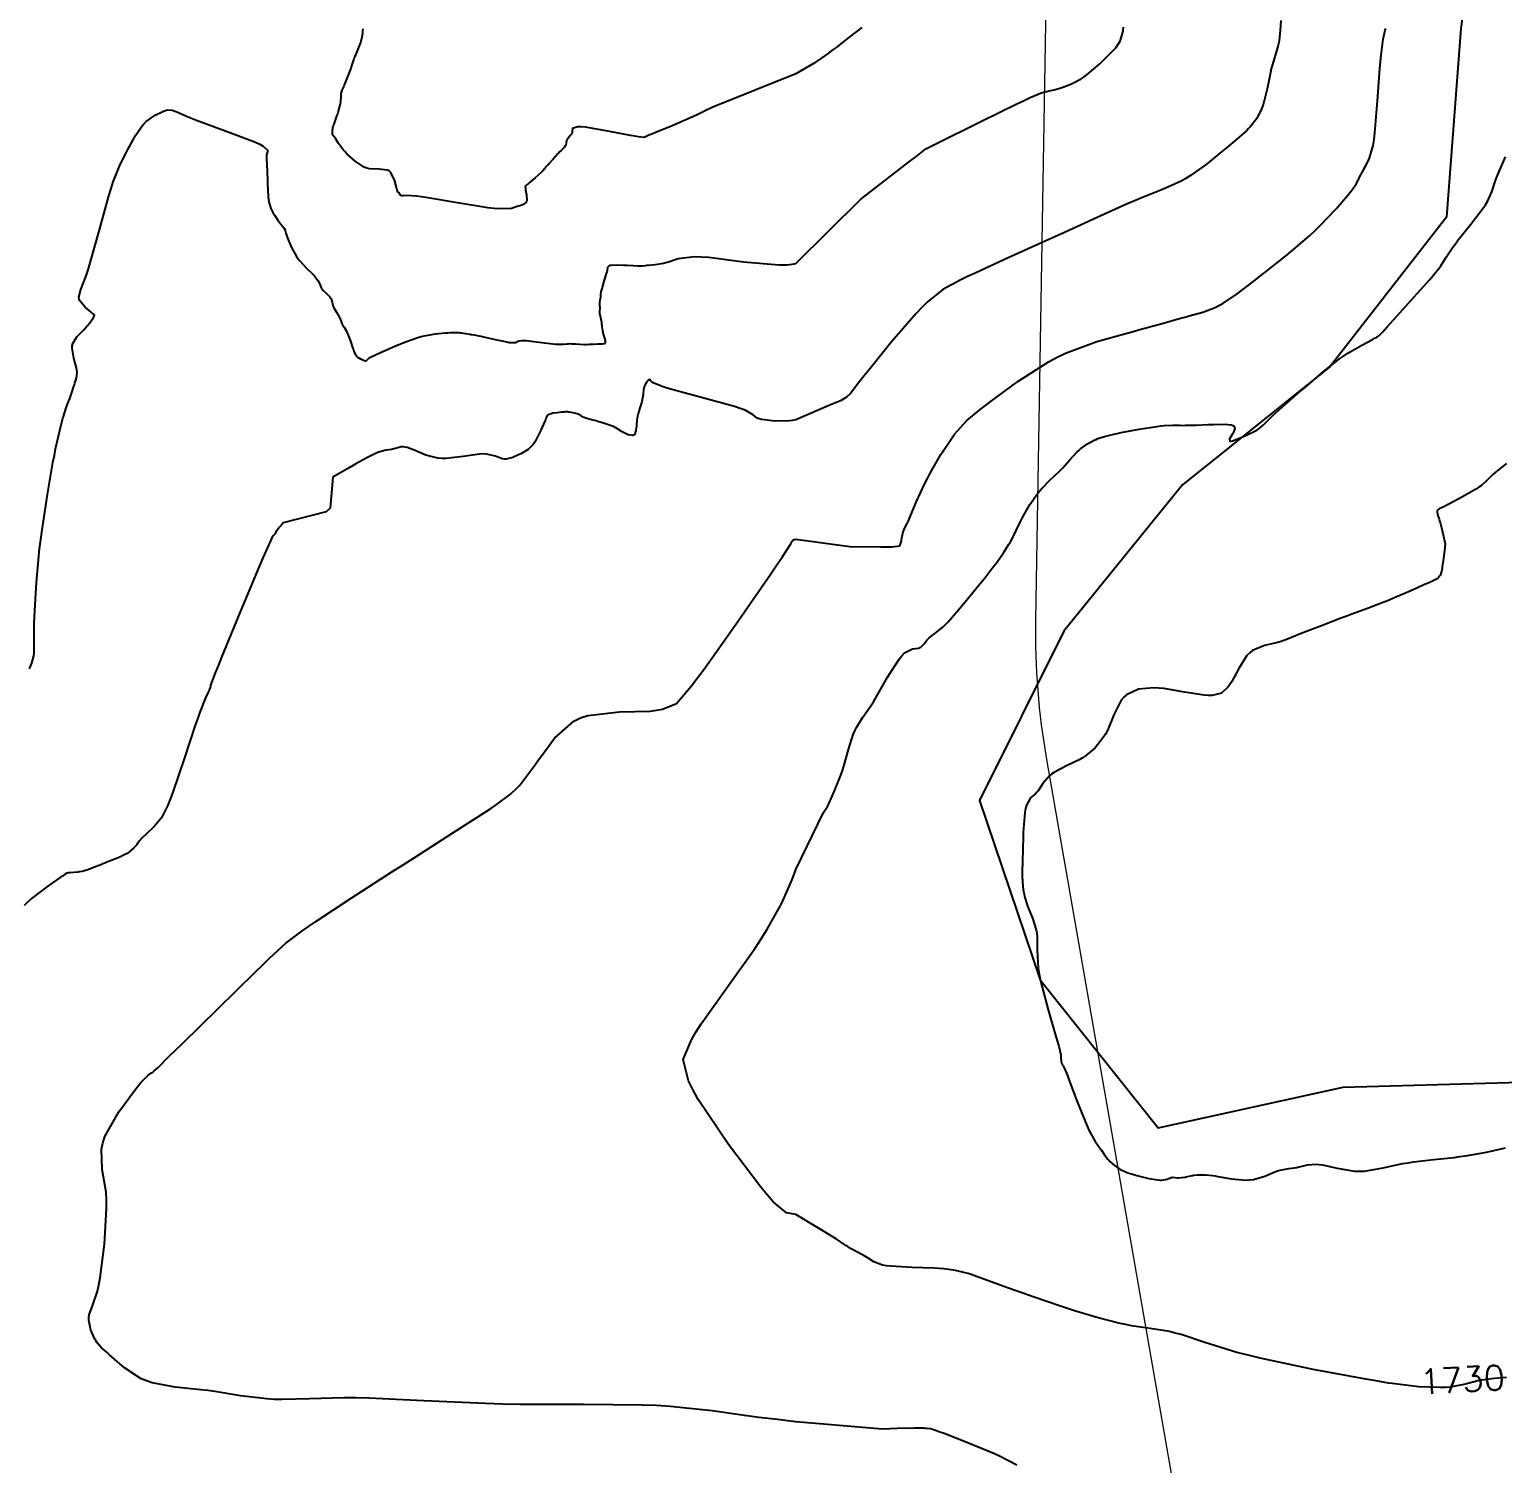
# Model space of a CAD drawing. Header units: metres. Extents: x 837477 to 838477, y 1189014 to 1191014.
# Drawn here: x 837882.6 to 838108.3, y 1190518.6 to 1190738.3 of the extents above; entities that cross this region are included whole.
import ezdxf

# ---------------------------------------------------------------- set-up
doc = ezdxf.new("R2010")
doc.units = ezdxf.units.M
doc.header["$LTSCALE"] = 0.3
doc.layers.add('COTAS 10', color=1, linetype='Continuous')
doc.layers.add('LINEA_DE_CEROS', color=61, linetype='Continuous')
doc.layers.add('Linea_Tendencia', color=51, linetype='Continuous', lineweight=20)
doc.styles.get("Standard").update_dxf_attribs({"font": 'simplex.shx'})

msp = doc.modelspace()

# ---------------------------------------------------------------- linework, layer by layer
at = {"layer": 'COTAS 10'}
for points, elevation in [([(838074.315, 1190739.707), (838074.208, 1190738.159), (838074.051, 1190736.717), (838073.978, 1190736.318), (838073.892, 1190735.919), (838073.475, 1190734.479), (838072.981, 1190732.832), (838072.847, 1190732.303), (838072.715, 1190731.743), (838072.246, 1190729.453), (838071.717, 1190727.207), (838071.546, 1190726.674), (838071.365, 1190726.179), (838070.622, 1190724.711), (838069.671, 1190723.489), (838069.358, 1190723.15), (838069.024, 1190722.81), (838067.64, 1190721.578), (838065.978, 1190720.224), (838065.469, 1190719.807), (838064.939, 1190719.372), (838062.847, 1190717.649), (838060.47, 1190715.945), (838059.759, 1190715.521), (838059.026, 1190715.118), (838056.19, 1190713.839), (838052.841, 1190712.485), (838051.784, 1190712.036), (838050.672, 1190711.554), (838046.19, 1190709.546), (838041.149, 1190707.248), (838039.685, 1190706.583), (838038.191, 1190705.905), (838032.55, 1190703.357), (838027.467, 1190701.014), (838026.326, 1190700.467), (838025.299, 1190699.964), (838022.55, 1190698.512), (838020.127, 1190696.572), (838019.306, 1190695.76), (838018.419, 1190694.83), (838014.673, 1190690.483), (838011.169, 1190686.148), (838010.434, 1190685.227), (838009.802, 1190684.426), (838008.371, 1190682.54), (838007.766, 1190682.021), (838006.84, 1190681.442), (838005.334, 1190680.805), (838000, 1190678.518), (837999.983, 1190678.511), (837999.522, 1190678.419), (837999.017, 1190678.354), (837996.817, 1190678.344), (837994.788, 1190678.588), (837994.39, 1190678.683), (837994.063, 1190678.79), (837993.473, 1190679.277), (837992.238, 1190680.019), (837991.504, 1190680.286), (837990.601, 1190680.581), (837985.921, 1190681.868), (837981.206, 1190683.112), (837980.279, 1190683.379), (837979.517, 1190683.612), (837978.135, 1190684.174), (837977.869, 1190684.464), (837977.811, 1190684.525), (837977.759, 1190684.578), (837977.63, 1190684.702), (837977.504, 1190684.675), (837977.454, 1190684.634), (837977.399, 1190684.578), (837977.146, 1190684.252), (837976.899, 1190683.819), (837976.847, 1190683.695), (837976.802, 1190683.569), (837976.699, 1190683.101), (837976.638, 1190682.615), (837976.6, 1190682.341), (837976.525, 1190681.836), (837976.417, 1190681.303), (837976.378, 1190681.147), (837976.334, 1190680.987), (837976.139, 1190680.381), (837975.946, 1190679.8), (837975.903, 1190679.656), (837975.864, 1190679.52), (837975.762, 1190679.092), (837975.701, 1190678.738), (837975.688, 1190678.649), (837975.678, 1190678.564), (837975.654, 1190678.288), (837975.626, 1190677.919), (837975.612, 1190677.774), (837975.595, 1190677.611), (837975.514, 1190676.87), (837975.275, 1190676.249), (837975.16, 1190676.162), (837975.022, 1190676.111), (837974.346, 1190676.235), (837973.594, 1190676.595), (837973.408, 1190676.693), (837973.233, 1190676.791), (837972.68, 1190677.14), (837972.077, 1190677.48), (837971.87, 1190677.572), (837971.646, 1190677.663), (837970.69, 1190677.983), (837969.683, 1190678.276), (837969.426, 1190678.349), (837969.178, 1190678.419), (837968.364, 1190678.644), (837967.714, 1190678.845), (837967.57, 1190678.9), (837967.443, 1190678.954), (837967.113, 1190679.147), (837966.788, 1190679.329), (837966.663, 1190679.376), (837966.524, 1190679.422), (837965.893, 1190679.575), (837965.283, 1190679.691), (837965.157, 1190679.713), (837965.048, 1190679.73), (837964.809, 1190679.755), (837964.705, 1190679.75), (837964.682, 1190679.748), (837964.661, 1190679.745), (837964.606, 1190679.734), (837964.567, 1190679.724), (837964.555, 1190679.723), (837964.544, 1190679.721), (837964.503, 1190679.719), (837964.319, 1190679.703), (837964.218, 1190679.693), (837964.095, 1190679.68), (837963.471, 1190679.614), (837962.811, 1190679.523), (837962.665, 1190679.495), (837962.536, 1190679.465), (837962.206, 1190679.345), (837962.027, 1190679.241), (837961.994, 1190679.22), (837961.967, 1190679.203), (837961.928, 1190679.174), (837961.785, 1190678.825), (837961.692, 1190678.607), (837961.577, 1190678.336), (837960.968, 1190676.92), (837960.203, 1190675.398), (837959.989, 1190675.06), (837959.774, 1190674.76), (837958.989, 1190673.977), (837958.149, 1190673.457), (837957.9, 1190673.321), (837957.643, 1190673.19), (837956.655, 1190672.745), (837955.621, 1190672.519), (837955.335, 1190672.525), (837955.049, 1190672.56), (837954.017, 1190672.934), (837952.626, 1190673.278), (837952.113, 1190673.295), (837951.544, 1190673.276), (837949.031, 1190672.925), (837946.409, 1190672.602), (837945.771, 1190672.603), (837945.173, 1190672.642), (837943.331, 1190673.107), (837941.927, 1190673.723), (837941.605, 1190673.857), (837941.311, 1190673.975), (837940.489, 1190674.27), (837939.88, 1190674.386), (837939.72, 1190674.39), (837939.564, 1190674.384), (837939.033, 1190674.261), (837938.456, 1190674.08), (837938.271, 1190674.036), (837938.074, 1190673.996), (837937.272, 1190673.874), (837936.286, 1190673.635), (837935.974, 1190673.521), (837935.644, 1190673.385), (837934.311, 1190672.724), (837932.635, 1190671.783), (837932.089, 1190671.472), (837931.508, 1190671.139), (837929.113, 1190669.754), (837928.692, 1190664.985), (837928.054, 1190664.428), (837921.484, 1190662.745), (837921.154, 1190662.343), (837920.882, 1190662.006), (837920.378, 1190661.322), (837920.263, 1190661.106), (837920.237, 1190661.063), (837920.213, 1190661.028), (837920.147, 1190660.963), (837920.057, 1190660.877), (837920.017, 1190660.829), (837919.972, 1190660.77), (837919.758, 1190660.47), (837918.86, 1190658.502), (837918.383, 1190657.392), (837917.808, 1190656.036), (837914.907, 1190649.097), (837912.052, 1190642.181), (837911.505, 1190640.84), (837911.063, 1190639.748), (837910.35, 1190637.875), (837910.33, 1190637.667), (837910.326, 1190637.624), (837910.322, 1190637.587), (837910.316, 1190637.505), (837910.202, 1190637.236), (837910.13, 1190637.081), (837910.041, 1190636.892), (837909.575, 1190635.916), (837908.721, 1190633.752), (837908.386, 1190632.813), (837908.01, 1190631.727), (837906.297, 1190626.578), (837904.556, 1190621.474), (837904.16, 1190620.416), (837903.803, 1190619.511), (837902.827, 1190617.529), (837902.045, 1190616.565), (837901.81, 1190616.303), (837901.567, 1190616.044), (837900.621, 1190615.125), (837899.801, 1190614.357), (837899.637, 1190614.193), (837899.5, 1190614.049), (837899.233, 1190613.704), (837899.075, 1190613.452), (837899.007, 1190613.367), (837898.928, 1190613.276), (837898.556, 1190612.889), (837898.168, 1190612.523), (837898.079, 1190612.445), (837897.999, 1190612.377), (837897.775, 1190612.212), (837897.559, 1190612.091), (837897.483, 1190612.049), (837897.4, 1190612.004), (837897.042, 1190611.813), (837896.648, 1190611.616), (837896.542, 1190611.567), (837896.438, 1190611.521), (837896.073, 1190611.375), (837895.676, 1190611.227), (837895.551, 1190611.179), (837895.42, 1190611.128), (837894.893, 1190610.92), (837894.384, 1190610.714), (837894.265, 1190610.665), (837894.155, 1190610.619), (837893.837, 1190610.481), (837893.435, 1190610.313), (837893.272, 1190610.247), (837893.088, 1190610.174), (837892.236, 1190609.84), (837891.391, 1190609.523), (837891.21, 1190609.46), (837891.053, 1190609.407), (837890.679, 1190609.304), (837890.348, 1190609.263), (837890.218, 1190609.25), (837890.071, 1190609.235), (837889.402, 1190609.174), (837888.776, 1190609.12), (837888.657, 1190609.11), (837888.56, 1190609.102), (837888.403, 1190609.088), (837888.388, 1190609.088), (837888.383, 1190609.087), (837888.357, 1190609.086), (837887.922, 1190608.798), (837887.658, 1190608.617), (837887.332, 1190608.392), (837885.64, 1190607.212), (837883.777, 1190605.847), (837883.344, 1190605.505), (837882.946, 1190605.178), (837881.811, 1190604.13)], 1710), ([(837882.615, 1190640.361), (837882.672, 1190640.513), (837882.978, 1190641.267), (837883.268, 1190642.379), (837883.315, 1190642.756), (837883.348, 1190643.164), (837883.348, 1190644.885), (837883.345, 1190647.399), (837883.376, 1190648.305), (837883.421, 1190649.303), (837883.7, 1190653.667), (837884.179, 1190658.742), (837884.351, 1190660.188), (837884.54, 1190661.652), (837885.361, 1190667.085), (837886.218, 1190671.967), (837886.428, 1190673.082), (837886.627, 1190674.096), (837887.25, 1190676.902), (837887.746, 1190678.762), (837887.865, 1190679.178), (837887.976, 1190679.552), (837888.312, 1190680.543), (837888.607, 1190681.31), (837888.692, 1190681.542), (837888.779, 1190681.783), (837889.104, 1190682.723), (837889.419, 1190683.666), (837889.499, 1190683.908), (837889.576, 1190684.142), (837889.828, 1190684.918), (837889.906, 1190685.829), (837889.872, 1190686.148), (837889.815, 1190686.495), (837889.408, 1190687.989), (837889.139, 1190689.51), (837889.167, 1190689.874), (837889.24, 1190690.215), (837889.877, 1190691.239), (837890.744, 1190692.093), (837890.961, 1190692.326), (837891.169, 1190692.558), (837891.84, 1190693.382), (837892.327, 1190694.05), (837892.419, 1190694.183), (837892.493, 1190694.294), (837892.604, 1190694.508), (837892.371, 1190694.743), (837892.228, 1190694.867), (837892.051, 1190695.016), (837891.127, 1190695.768), (837890.333, 1190696.741), (837890.238, 1190697.03), (837890.196, 1190697.327), (837890.497, 1190698.47), (837891.327, 1190700.608), (837891.62, 1190701.532), (837891.94, 1190702.6), (837893.322, 1190707.657), (837894.759, 1190712.838), (837895.113, 1190713.985), (837895.448, 1190715.007), (837896.502, 1190717.657), (837897.428, 1190719.452), (837897.683, 1190719.935), (837897.936, 1190720.412), (837898.846, 1190722.082), (837899.859, 1190723.554), (837900.178, 1190723.906), (837900.514, 1190724.233), (837901.868, 1190725.211), (837903.162, 1190725.829), (837903.46, 1190725.929), (837903.733, 1190725.998), (837904.501, 1190725.989), (837905.201, 1190725.72), (837905.43, 1190725.624), (837905.675, 1190725.519), (837906.688, 1190725.062), (837908.445, 1190724.34), (837909.159, 1190724.067), (837909.971, 1190723.763), (837913.726, 1190722.403), (837917.228, 1190721.047), (837917.881, 1190720.746), (837918.396, 1190720.477), (837919.111, 1190719.775), (837918.974, 1190719.281), (837918.952, 1190719.144), (837918.936, 1190719.006), (837918.935, 1190718.509), (837918.98, 1190717.64), (837918.993, 1190717.268), (837919.007, 1190716.84), (837919.057, 1190714.818), (837919.169, 1190712.76), (837919.221, 1190712.308), (837919.282, 1190711.907), (837919.579, 1190710.885), (837919.964, 1190710.195), (837920.082, 1190710.003), (837920.203, 1190709.811), (837920.681, 1190709.115), (837921.125, 1190708.514), (837921.226, 1190708.381), (837921.317, 1190708.263), (837921.564, 1190707.96), (837921.727, 1190707.707), (837921.764, 1190707.621), (837921.799, 1190707.527), (837921.895, 1190707.132), (837922.08, 1190706.511), (837922.17, 1190706.275), (837922.277, 1190706.012), (837922.801, 1190704.833), (837923.532, 1190703.534), (837923.768, 1190703.196), (837924.019, 1190702.867), (837925.049, 1190701.754), (837926.003, 1190700.827), (837926.206, 1190700.615), (837926.383, 1190700.422), (837926.804, 1190699.886), (837927.013, 1190699.499), (837927.058, 1190699.401), (837927.096, 1190699.305), (837927.185, 1190698.991), (837927.355, 1190698.647), (837927.445, 1190698.532), (837927.553, 1190698.409), (837928.098, 1190697.897), (837928.637, 1190697.349), (837928.741, 1190697.205), (837928.826, 1190697.063), (837928.971, 1190696.576), (837929.085, 1190696.05), (837929.151, 1190695.885), (837929.231, 1190695.71), (837929.642, 1190695.007), (837930.063, 1190694.328), (837930.149, 1190694.169), (837930.222, 1190694.022), (837930.377, 1190693.595), (837930.489, 1190693.253), (837930.535, 1190693.159), (837930.587, 1190693.066), (837930.831, 1190692.733), (837931.152, 1190692.2), (837931.253, 1190691.981), (837931.359, 1190691.732), (837931.788, 1190690.571), (837932.173, 1190689.452), (837932.253, 1190689.228), (837932.321, 1190689.042), (837932.467, 1190688.679), (837932.542, 1190688.554), (837932.565, 1190688.518), (837932.588, 1190688.481), (837932.679, 1190688.34), (837932.798, 1190688.199), (837932.839, 1190688.162), (837932.882, 1190688.126), (837933.069, 1190688.003), (837933.307, 1190687.878), (837933.383, 1190687.841), (837933.465, 1190687.803), (837933.796, 1190687.656), (837934.097, 1190687.572), (837934.16, 1190687.573), (837934.213, 1190687.586), (837934.329, 1190687.72), (837934.662, 1190688.012), (837934.851, 1190688.123), (837935.083, 1190688.249), (837936.272, 1190688.812), (837937.792, 1190689.474), (837938.232, 1190689.661), (837938.681, 1190689.85), (837940.37, 1190690.545), (837942.113, 1190691.152), (837942.595, 1190691.284), (837943.077, 1190691.402), (837944.815, 1190691.697), (837946.335, 1190691.851), (837946.679, 1190691.88), (837946.989, 1190691.901), (837947.834, 1190691.928), (837948.458, 1190691.893), (837948.63, 1190691.876), (837948.802, 1190691.856), (837949.418, 1190691.759), (837949.991, 1190691.655), (837950.135, 1190691.631), (837950.272, 1190691.608), (837950.718, 1190691.543), (837951.463, 1190691.401), (837951.79, 1190691.33), (837952.17, 1190691.245), (837953.976, 1190690.827), (837955.754, 1190690.452), (837956.116, 1190690.395), (837956.421, 1190690.359), (837957.049, 1190690.397), (837957.352, 1190690.544), (837957.452, 1190690.576), (837957.559, 1190690.605), (837958.003, 1190690.676), (837958.776, 1190690.659), (837959.091, 1190690.632), (837959.45, 1190690.596), (837961.11, 1190690.383), (837962.799, 1190690.174), (837963.176, 1190690.141), (837963.513, 1190690.117), (837964.403, 1190690.117), (837964.945, 1190690.171), (837965.063, 1190690.181), (837965.167, 1190690.189), (837965.426, 1190690.198), (837965.662, 1190690.192), (837965.788, 1190690.188), (837966.036, 1190690.176), (837966.151, 1190690.17), (837966.286, 1190690.163), (837966.941, 1190690.124), (837967.637, 1190690.093), (837967.797, 1190690.09), (837967.943, 1190690.089), (837968.353, 1190690.107), (837968.741, 1190690.134), (837968.872, 1190690.139), (837969.014, 1190690.143), (837969.616, 1190690.148), (837970.184, 1190690.155), (837970.306, 1190690.161), (837970.412, 1190690.168), (837970.666, 1190690.206), (837970.79, 1190690.275), (837970.815, 1190690.302), (837970.835, 1190690.332), (837970.874, 1190690.466), (837970.847, 1190690.693), (837970.827, 1190690.782), (837970.801, 1190690.882), (837970.66, 1190691.335), (837970.508, 1190691.875), (837970.474, 1190692.029), (837970.445, 1190692.185), (837970.37, 1190692.767), (837970.302, 1190693.343), (837970.277, 1190693.496), (837970.249, 1190693.646), (837970.123, 1190694.163), (837970.015, 1190694.628), (837969.999, 1190694.745), (837969.988, 1190694.856), (837969.995, 1190695.218), (837970.022, 1190695.53), (837970.023, 1190695.61), (837970.021, 1190695.688), (837969.99, 1190695.947), (837969.97, 1190696.241), (837969.975, 1190696.34), (837969.984, 1190696.448), (837970.053, 1190696.901), (837970.127, 1190697.339), (837970.139, 1190697.437), (837970.148, 1190697.525), (837970.149, 1190697.758), (837970.215, 1190698.167), (837970.265, 1190698.366), (837970.328, 1190698.602), (837970.671, 1190699.762), (837971.02, 1190700.949), (837971.087, 1190701.201), (837971.141, 1190701.42), (837971.232, 1190701.936), (837971.446, 1190702.17), (837971.579, 1190702.212), (837971.743, 1190702.243), (837972.599, 1190702.273), (837973.625, 1190702.233), (837973.896, 1190702.22), (837974.161, 1190702.207), (837975.072, 1190702.155), (837975.829, 1190702.117), (837975.997, 1190702.113), (837976.148, 1190702.112), (837976.544, 1190702.13), (837977.007, 1190702.183), (837977.199, 1190702.204), (837977.42, 1190702.227), (837978.451, 1190702.334), (837979.734, 1190702.55), (837980.113, 1190702.642), (837980.504, 1190702.749), (837982.003, 1190703.249), (837984.491, 1190703.534), (837985.505, 1190703.503), (837986.659, 1190703.426), (837992.003, 1190702.752), (837997.453, 1190702.26), (837998.674, 1190702.297), (837999.77, 1190702.409), (838000, 1190702.49), (838009.951, 1190712.336), (838017.423, 1190718.091), (838018.389, 1190718.835), (838019.937, 1190720.029), (838019.961, 1190720.048), (838019.967, 1190720.052), (838019.972, 1190720.056), (838019.986, 1190720.064), (838019.997, 1190720.07), (838020.002, 1190720.075), (838020.012, 1190720.084), (838020.025, 1190720.097), (838020.028, 1190720.099), (838020.042, 1190720.108), (838021.34, 1190720.754), (838028.454, 1190724.291), (838033.876, 1190726.951), (838034.97, 1190727.473), (838035.887, 1190727.902), (838037.73, 1190728.676), (838038.436, 1190728.844), (838038.637, 1190728.891), (838038.841, 1190728.939), (838039.595, 1190729.112), (838040.471, 1190729.353), (838040.75, 1190729.443), (838041.046, 1190729.544), (838042.248, 1190729.991), (838043.709, 1190730.779), (838044.167, 1190731.094), (838044.649, 1190731.451), (838046.583, 1190733.09), (838048.331, 1190734.783), (838048.695, 1190735.174), (838049.007, 1190735.532), (838049.701, 1190736.545), (838050.04, 1190737.721), (838050.128, 1190738.182), (838050.213, 1190738.702)], 1700), ([(838033.867, 1190518.36), (838031.292, 1190519.692), (838030.459, 1190520.078), (838029.573, 1190520.471), (838025.941, 1190521.953), (838022.71, 1190523.19), (838022.077, 1190523.429), (838021.558, 1190523.624), (838020.629, 1190523.953), (838020.135, 1190523.99), (838019.889, 1190524), (838019.596, 1190524.011), (838018.147, 1190524.048), (838015.515, 1190523.991), (838014.477, 1190523.942), (838013.305, 1190523.878), (838000, 1190524.991), (837999.983, 1190524.994), (837999.578, 1190525.057), (837999.133, 1190525.118), (837997.196, 1190525.336), (837994.326, 1190525.676), (837993.294, 1190525.815), (837992.158, 1190525.973), (837987.196, 1190526.706), (837980.748, 1190527.374), (837978.675, 1190527.491), (837976.478, 1190527.579), (837967.504, 1190527.653), (837957.795, 1190527.672), (837955.134, 1190527.725), (837952.485, 1190527.799), (837943.017, 1190528.239), (837934.619, 1190528.635), (837932.645, 1190528.682), (837930.824, 1190528.7), (837925.513, 1190528.539), (837921.268, 1190528.403), (837920.118, 1190528.438), (837918.979, 1190528.505), (837914.958, 1190529.01), (837911.022, 1190529.644), (837909.937, 1190529.793), (837908.854, 1190529.93), (837904.958, 1190530.33), (837901.402, 1190530.975), (837900.533, 1190531.267), (837899.714, 1190531.608), (837897.173, 1190533.251), (837895.275, 1190534.928), (837894.861, 1190535.291), (837894.496, 1190535.61), (837893.579, 1190536.398), (837892.977, 1190537.11), (837892.81, 1190537.382), (837892.643, 1190537.685), (837892.039, 1190539.049), (837891.71, 1190540.575), (837891.716, 1190540.98), (837891.765, 1190541.379), (837892.293, 1190542.756), (837893.062, 1190545.017), (837893.262, 1190545.972), (837893.456, 1190547.071), (837894.112, 1190552.227), (837894.438, 1190557.686), (837894.424, 1190558.976), (837894.365, 1190560.169), (837893.775, 1190563.677), (837893.628, 1190566.783), (837893.848, 1190567.724), (837894.181, 1190568.7), (837896.323, 1190572.513), (837898.753, 1190575.827), (837899.267, 1190576.488), (837899.712, 1190577.037), (837900.745, 1190578.092), (837901.331, 1190578.47), (837901.495, 1190578.592), (837901.659, 1190578.722), (837902.256, 1190579.255), (837904.04, 1190581.005), (837904.953, 1190581.902), (837906.047, 1190582.978), (837911.511, 1190588.354), (837917.148, 1190593.869), (837918.351, 1190595.032), (837919.398, 1190596.037), (837921.891, 1190598.354), (837924.325, 1190600.194), (837925.336, 1190600.897), (837926.494, 1190601.685), (837931.891, 1190605.235), (837938.147, 1190609.262), (837939.845, 1190610.352), (837941.53, 1190611.431), (837947.491, 1190615.235), (837952.414, 1190618.415), (837953.444, 1190619.101), (837954.329, 1190619.703), (837956.32, 1190621.17), (837957.343, 1190622.155), (837957.617, 1190622.452), (837957.887, 1190622.76), (837958.83, 1190623.957), (837960.03, 1190625.618), (837960.463, 1190626.217), (837960.94, 1190626.877), (837963.024, 1190629.763), (837965.998, 1190632.374), (837967.036, 1190632.861), (837968.167, 1190633.245), (837973.024, 1190633.777), (837977.68, 1190633.894), (837978.684, 1190634.017), (837979.564, 1190634.178), (837981.713, 1190635.088), (837983.986, 1190637.743), (837984.945, 1190639.006), (837986.047, 1190640.498), (837991.215, 1190647.789), (837996.157, 1190654.93), (837997.115, 1190656.325), (837997.896, 1190657.469), (837999.234, 1190659.502), (837999.396, 1190659.831), (837999.434, 1190659.901), (837999.469, 1190659.961), (837999.573, 1190660.1), (837999.667, 1190660.162), (837999.695, 1190660.173), (837999.725, 1190660.181), (837999.842, 1190660.19), (837999.993, 1190660.221), (838000, 1190660.224), (838008.268, 1190659.132), (838013.047, 1190659.07), (838013.967, 1190659.074), (838014.713, 1190659.088), (838015.95, 1190659.216), (838016.057, 1190659.523), (838016.09, 1190659.65), (838016.124, 1190659.794), (838016.26, 1190660.467), (838016.413, 1190661.162), (838016.458, 1190661.32), (838016.504, 1190661.464), (838016.682, 1190661.862), (838017.067, 1190662.666), (838017.244, 1190663.066), (838017.452, 1190663.543), (838018.459, 1190665.906), (838019.77, 1190668.767), (838020.17, 1190669.558), (838020.586, 1190670.348), (838022.22, 1190673.196), (838023.891, 1190675.726), (838024.33, 1190676.316), (838024.758, 1190676.858), (838026.216, 1190678.413), (838028.254, 1190680.087), (838029.048, 1190680.702), (838029.941, 1190681.384), (838033.995, 1190684.395), (838038.714, 1190687.426), (838040.026, 1190688.12), (838041.341, 1190688.751), (838046.11, 1190690.505), (838050.554, 1190691.751), (838051.665, 1190692.062), (838052.723, 1190692.357), (838056.11, 1190693.302), (838058.919, 1190694.082), (838059.613, 1190694.274), (838060.271, 1190694.456), (838062.343, 1190695.026), (838064.266, 1190695.762), (838064.829, 1190696.049), (838065.407, 1190696.371), (838067.604, 1190697.834), (838070.168, 1190699.784), (838070.977, 1190700.414), (838071.828, 1190701.083), (838075.261, 1190703.822), (838078.671, 1190706.718), (838079.509, 1190707.485), (838080.301, 1190708.238), (838082.777, 1190710.833), (838084.578, 1190712.949), (838084.944, 1190713.4), (838085.252, 1190713.791), (838085.888, 1190714.717), (838086.161, 1190715.273), (838086.24, 1190715.431), (838086.322, 1190715.59), (838086.629, 1190716.183), (838087.011, 1190716.902), (838087.139, 1190717.142), (838087.277, 1190717.4), (838087.856, 1190718.477), (838088.441, 1190720.568), (838088.582, 1190721.465), (838088.715, 1190722.499), (838089.121, 1190727.381), (838089.467, 1190732.351), (838089.561, 1190733.441), (838089.655, 1190734.407), (838089.991, 1190736.859), (838090.304, 1190738.215), (838090.384, 1190738.489)], 1720), ([(838010.14, 1190738.631), (838008.197, 1190737.166), (838006.168, 1190735.575), (838005.59, 1190735.142), (838005.005, 1190734.712), (838002.833, 1190733.191), (838000, 1190731.559), (837987.312, 1190726.438), (837986.022, 1190725.798), (837984.81, 1190725.212), (837981.066, 1190723.559), (837978.437, 1190722.502), (837977.928, 1190722.292), (837977.512, 1190722.119), (837976.8, 1190721.792), (837975.888, 1190721.886), (837975.346, 1190721.978), (837974.68, 1190722.098), (837971.229, 1190722.771), (837967.797, 1190723.356), (837967.142, 1190723.421), (837966.616, 1190723.444), (837965.781, 1190723.176), (837965.767, 1190722.718), (837965.757, 1190722.62), (837965.745, 1190722.536), (837965.681, 1190722.338), (837965.561, 1190722.188), (837965.514, 1190722.133), (837965.461, 1190722.073), (837965.219, 1190721.808), (837964.987, 1190721.496), (837964.94, 1190721.407), (837964.901, 1190721.315), (837964.823, 1190720.972), (837964.759, 1190720.646), (837964.729, 1190720.565), (837964.693, 1190720.488), (837964.517, 1190720.246), (837964.314, 1190720.047), (837964.262, 1190719.997), (837964.211, 1190719.949), (837964.041, 1190719.796), (837963.759, 1190719.512), (837963.637, 1190719.381), (837963.497, 1190719.228), (837962.835, 1190718.489), (837962.183, 1190717.756), (837962.048, 1190717.607), (837961.934, 1190717.481), (837961.689, 1190717.221), (837961.594, 1190717.118), (837961.574, 1190717.091), (837961.557, 1190717.065), (837961.52, 1190716.976), (837961.288, 1190716.717), (837961.148, 1190716.584), (837960.976, 1190716.423), (837960.083, 1190715.621), (837959.187, 1190714.835), (837959.013, 1190714.685), (837958.872, 1190714.564), (837958.63, 1190714.37), (837958.602, 1190714.358), (837958.595, 1190714.352), (837958.588, 1190714.344), (837958.567, 1190714.304), (837958.584, 1190714.074), (837958.601, 1190713.945), (837958.624, 1190713.789), (837958.75, 1190712.992), (837958.781, 1190712.172), (837958.744, 1190712.002), (837958.686, 1190711.856), (837958.313, 1190711.533), (837957.723, 1190711.337), (837957.529, 1190711.272), (837957.323, 1190711.201), (837956.466, 1190710.904), (837954.624, 1190710.833), (837953.795, 1190710.905), (837952.829, 1190711.017), (837948.189, 1190711.753), (837943.615, 1190712.532), (837942.689, 1190712.671), (837941.912, 1190712.778), (837940.338, 1190712.886), (837939.828, 1190712.839), (837939.722, 1190712.847), (837939.63, 1190712.864), (837939.426, 1190713.003), (837939.328, 1190713.171), (837939.304, 1190713.206), (837939.282, 1190713.237), (837939.211, 1190713.308), (837939.151, 1190713.348), (837939.119, 1190713.37), (837939.064, 1190713.41), (837938.949, 1190713.728), (837938.895, 1190713.914), (837938.832, 1190714.142), (837938.527, 1190715.323), (837937.942, 1190716.454), (837937.703, 1190716.652), (837937.431, 1190716.799), (837936.167, 1190716.911), (837934.702, 1190716.969), (837934.302, 1190717.082), (837933.905, 1190717.236), (837932.491, 1190718.144), (837931.254, 1190719.278), (837930.967, 1190719.575), (837930.705, 1190719.866), (837929.96, 1190720.855), (837929.481, 1190721.62), (837929.386, 1190721.768), (837929.307, 1190721.889), (837929.157, 1190722.099), (837929.113, 1190722.132), (837929.101, 1190722.143), (837929.088, 1190722.153), (837929.045, 1190722.197), (837929.018, 1190722.318), (837929.016, 1190722.379), (837929.017, 1190722.45), (837929.039, 1190722.805), (837929.075, 1190723.161), (837929.083, 1190723.233), (837929.091, 1190723.295), (837929.116, 1190723.421), (837929.186, 1190723.612), (837929.224, 1190723.714), (837929.269, 1190723.838), (837929.495, 1190724.461), (837929.759, 1190725.217), (837929.828, 1190725.425), (837929.895, 1190725.631), (837930.12, 1190726.37), (837930.284, 1190727.06), (837930.312, 1190727.235), (837930.333, 1190727.403), (837930.346, 1190727.956), (837930.351, 1190728.43), (837930.367, 1190728.55), (837930.39, 1190728.664), (837930.525, 1190729.034), (837930.759, 1190729.534), (837930.844, 1190729.73), (837930.938, 1190729.952), (837931.349, 1190730.961), (837931.749, 1190731.998), (837931.836, 1190732.236), (837931.912, 1190732.454), (837932.102, 1190733.067), (837932.295, 1190733.666), (837932.374, 1190733.875), (837932.463, 1190734.103), (837932.876, 1190735.085), (837933.281, 1190736.084), (837933.365, 1190736.323), (837933.437, 1190736.546), (837933.598, 1190737.219), (837933.67, 1190737.751), (837933.687, 1190737.886), (837933.702, 1190738.015), (837933.746, 1190738.439)], 1690), ([(838108.868, 1190531.803), (838107.022, 1190531.659), (838105.446, 1190531.46), (838104.972, 1190531.369), (838104.482, 1190531.264), (838102.573, 1190530.757), (838100.257, 1190530.328), (838099.509, 1190530.271), (838098.715, 1190530.242), (838095.462, 1190530.36), (838091.367, 1190530.88), (838090.815, 1190530.949), (838089.142, 1190531.216), (838087.301, 1190531.528), (838079.256, 1190533.029), (838071.154, 1190534.754), (838069.277, 1190535.206), (838067.56, 1190535.648), (838062.68, 1190537.154), (838059.057, 1190538.359), (838058.131, 1190538.612), (838057.239, 1190538.829), (838054.295, 1190539.322), (838051.419, 1190539.73), (838050.568, 1190539.894), (838049.695, 1190540.08), (838046.344, 1190540.939), (838042.704, 1190542.033), (838041.648, 1190542.368), (838040.57, 1190542.717), (838036.502, 1190544.093), (838032.742, 1190545.418), (838031.858, 1190545.735), (838031.043, 1190546.03), (838028.666, 1190546.915), (838026.851, 1190547.565), (838026.389, 1190547.712), (838025.945, 1190547.845), (838024.49, 1190548.204), (838022.657, 1190548.433), (838021.974, 1190548.484), (838021.216, 1190548.53), (838017.846, 1190548.647), (838014.588, 1190548.829), (838013.9, 1190548.915), (838013.306, 1190549.016), (838011.934, 1190549.509), (838011.104, 1190550.089), (838010.851, 1190550.244), (838010.589, 1190550.398), (838009.558, 1190550.935), (838008.379, 1190551.573), (838008.023, 1190551.79), (838007.654, 1190552.025), (838006.214, 1190553.02), (838000, 1190556.77), (837998.592, 1190557.048), (837996.557, 1190558.714), (837995.663, 1190559.727), (837994.627, 1190560.979), (837989.693, 1190567.491), (837985.058, 1190574.404), (837984.21, 1190575.908), (837983.551, 1190577.234), (837982.745, 1190580.543), (837984.042, 1190583.553), (837984.71, 1190584.691), (837985.511, 1190585.96), (837989.518, 1190591.644), (837993.769, 1190597.589), (837994.723, 1190599.024), (837995.581, 1190600.367), (837997.875, 1190604.453), (837999.44, 1190608.107), (837999.838, 1190609.179), (838000, 1190609.643), (838004.274, 1190618.343), (838004.681, 1190618.963), (838004.849, 1190619.29), (838005.043, 1190619.683), (838005.943, 1190621.663), (838006.917, 1190624.106), (838007.157, 1190624.79), (838007.384, 1190625.479), (838008.097, 1190627.996), (838008.812, 1190630.303), (838009.041, 1190630.858), (838009.284, 1190631.378), (838010.272, 1190632.954), (838011.511, 1190634.709), (838011.911, 1190635.341), (838012.336, 1190636.037), (838014.078, 1190639.078), (838015.818, 1190641.853), (838016.243, 1190642.381), (838016.642, 1190642.804), (838017.877, 1190643.463), (838018.796, 1190643.557), (838018.997, 1190643.625), (838019.175, 1190643.71), (838019.622, 1190644.167), (838020.063, 1190644.763), (838020.237, 1190644.935), (838020.433, 1190645.111), (838021.326, 1190645.773), (838022.514, 1190646.748), (838022.896, 1190647.122), (838023.3, 1190647.54), (838024.954, 1190649.425), (838026.671, 1190651.511), (838027.115, 1190652.057), (838027.547, 1190652.589), (838028.996, 1190654.393), (838030.261, 1190656.016), (838030.577, 1190656.432), (838030.878, 1190656.835), (838031.841, 1190658.173), (838032.661, 1190659.453), (838032.871, 1190659.819), (838033.075, 1190660.19), (838033.752, 1190661.574), (838034.462, 1190663.046), (838034.687, 1190663.472), (838034.923, 1190663.907), (838035.88, 1190665.547), (838036.979, 1190667.147), (838037.307, 1190667.557), (838037.643, 1190667.953), (838038.942, 1190669.264), (838040.241, 1190670.489), (838040.578, 1190670.831), (838040.906, 1190671.174), (838042.008, 1190672.422), (838043.048, 1190673.555), (838043.337, 1190673.826), (838043.627, 1190674.079), (838044.674, 1190674.835), (838045.713, 1190675.399), (838045.996, 1190675.53), (838046.278, 1190675.65), (838047.28, 1190675.995), (838048.698, 1190676.327), (838049.242, 1190676.439), (838049.851, 1190676.56), (838052.596, 1190677.072), (838055.322, 1190677.518), (838055.919, 1190677.598), (838056.447, 1190677.659), (838057.784, 1190677.72), (838058.868, 1190677.684), (838059.237, 1190677.683), (838059.636, 1190677.686), (838061.325, 1190677.73), (838063.127, 1190677.789), (838063.596, 1190677.801), (838064.054, 1190677.812), (838065.6, 1190677.837), (838066.746, 1190677.744), (838066.951, 1190677.681), (838067.107, 1190677.601), (838067.264, 1190677.176), (838067.042, 1190676.616), (838066.959, 1190676.451), (838066.866, 1190676.281), (838066.454, 1190675.632), (838066.478, 1190675.263), (838066.661, 1190675.27), (838066.92, 1190675.324), (838068.493, 1190675.914), (838070.237, 1190676.74), (838070.604, 1190676.943), (838070.921, 1190677.135), (838071.649, 1190677.737), (838072.392, 1190678.531), (838072.719, 1190678.845), (838073.098, 1190679.198), (838074.905, 1190680.814), (838077.125, 1190682.741), (838077.766, 1190683.293), (838078.417, 1190683.851), (838080.86, 1190685.93), (838083.285, 1190687.848), (838083.924, 1190688.304), (838084.549, 1190688.728), (838086.69, 1190689.991), (838088.352, 1190690.853), (838088.674, 1190691.024), (838088.937, 1190691.166), (838089.391, 1190691.433), (838089.913, 1190692.016), (838090.218, 1190692.357), (838090.594, 1190692.775), (838092.535, 1190694.931), (838094.701, 1190697.337), (838095.701, 1190698.447), (838097.147, 1190700.051), (838098.266, 1190701.388), (838098.543, 1190701.754), (838098.805, 1190702.119), (838099.631, 1190703.424), (838100.656, 1190704.989), (838101.044, 1190705.517), (838101.478, 1190706.087), (838103.418, 1190708.49), (838105.27, 1190710.881), (838105.647, 1190711.443), (838105.965, 1190711.963), (838106.626, 1190713.478), (838107.119, 1190715.045), (838107.331, 1190715.597), (838107.576, 1190716.2), (838108.736, 1190718.802)], 1730), ([(838108.895, 1190671.841), (838107.432, 1190670.696), (838107.1, 1190670.414), (838106.801, 1190670.147), (838105.984, 1190669.309), (838105.024, 1190668.464), (838104.635, 1190668.192), (838104.191, 1190667.904), (838102.143, 1190666.728), (838100.136, 1190665.667), (838099.719, 1190665.451), (838099.362, 1190665.269), (838098.574, 1190664.893), (838098.294, 1190664.663), (838098.257, 1190664.573), (838098.238, 1190664.472), (838098.317, 1190664.01), (838098.541, 1190663.313), (838098.613, 1190663.062), (838098.69, 1190662.787), (838099.004, 1190661.587), (838099.283, 1190660.444), (838099.339, 1190660.205), (838099.384, 1190659.999), (838099.468, 1190659.537), (838099.445, 1190659.046), (838099.422, 1190658.822), (838099.393, 1190658.56), (838099.23, 1190657.295), (838099.042, 1190656.017), (838098.997, 1190655.747), (838098.955, 1190655.512), (838098.83, 1190654.967), (838098.711, 1190654.685), (838098.673, 1190654.616), (838098.633, 1190654.552), (838098.469, 1190654.356), (838098.221, 1190654.173), (838098.127, 1190654.117), (838098.022, 1190654.059), (838097.552, 1190653.831), (838096.854, 1190653.519), (838096.606, 1190653.407), (838096.334, 1190653.285), (838095.152, 1190652.754), (838093.843, 1190652.17), (838093.491, 1190652.014), (838093.143, 1190651.861), (838091.924, 1190651.33), (838090.535, 1190650.758), (838090.08, 1190650.58), (838089.595, 1190650.393), (838087.588, 1190649.644), (838085.161, 1190648.745), (838084.411, 1190648.463), (838083.627, 1190648.167), (838080.511, 1190646.98), (838077.686, 1190645.885), (838077.086, 1190645.648), (838076.564, 1190645.439), (838075.335, 1190644.921), (838074.362, 1190644.573), (838074.001, 1190644.472), (838073.601, 1190644.368), (838071.826, 1190643.972), (838069.98, 1190643.18), (838069.535, 1190642.826), (838069.118, 1190642.413), (838067.854, 1190640.436), (838066.795, 1190638.417), (838066.509, 1190637.978), (838066.226, 1190637.592), (838065.229, 1190636.629), (838063.767, 1190636.28), (838063.191, 1190636.28), (838062.54, 1190636.322), (838059.573, 1190636.822), (838056.39, 1190637.362), (838055.603, 1190637.428), (838054.858, 1190637.459), (838052.509, 1190637.27), (838050.66, 1190636.41), (838050.231, 1190636.017), (838049.837, 1190635.558), (838048.711, 1190633.339), (838047.732, 1190630.946), (838047.429, 1190630.376), (838047.114, 1190629.846), (838045.863, 1190628.268), (838044.377, 1190627.042), (838043.914, 1190626.735), (838043.428, 1190626.442), (838041.485, 1190625.498), (838039.657, 1190624.566), (838039.245, 1190624.281), (838038.872, 1190623.983), (838037.864, 1190622.806), (838037.118, 1190621.705), (838036.911, 1190621.454), (838036.704, 1190621.227), (838035.952, 1190620.602), (838035.326, 1190619.504), (838035.197, 1190618.979), (838035.088, 1190618.357), (838034.855, 1190615.313), (838034.767, 1190612.151), (838034.749, 1190611.455), (838034.734, 1190610.838), (838034.703, 1190609.257), (838034.705, 1190608.277), (838034.711, 1190608.038), (838034.719, 1190607.814), (838034.767, 1190607.119), (838034.856, 1190606.479), (838034.889, 1190606.288), (838034.927, 1190606.091), (838035.094, 1190605.331), (838035.392, 1190604.359), (838035.512, 1190604.028), (838035.648, 1190603.67), (838036.274, 1190602.156), (838036.826, 1190600.376), (838036.915, 1190599.85), (838036.977, 1190599.311), (838036.97, 1190597.245), (838037.114, 1190594.536), (838037.27, 1190593.591), (838037.478, 1190592.561), (838038.649, 1190588.136), (838039.86, 1190584.05), (838040.092, 1190583.234), (838040.28, 1190582.555), (838040.584, 1190581.24), (838040.601, 1190580.858), (838040.606, 1190580.767), (838040.612, 1190580.682), (838040.637, 1190580.428), (838040.66, 1190580.254), (838040.666, 1190580.219), (838040.67, 1190580.189), (838040.68, 1190580.131), (838040.7, 1190580.078), (838040.711, 1190580.052), (838040.724, 1190580.02), (838040.788, 1190579.866), (838040.877, 1190579.672), (838040.906, 1190579.617), (838040.937, 1190579.56), (838041.063, 1190579.349), (838041.456, 1190578.427), (838041.655, 1190577.923), (838041.892, 1190577.311), (838043.076, 1190574.201), (838044.373, 1190570.936), (838044.682, 1190570.226), (838044.969, 1190569.6), (838045.824, 1190568.04), (838046.487, 1190567.096), (838046.652, 1190566.859), (838046.81, 1190566.632), (838047.315, 1190565.9), (838047.813, 1190565.254), (838047.966, 1190565.082), (838048.126, 1190564.912), (838048.758, 1190564.321), (838049.489, 1190563.795), (838049.711, 1190563.666), (838049.942, 1190563.544), (838050.847, 1190563.164), (838051.929, 1190562.826), (838052.27, 1190562.731), (838052.631, 1190562.635), (838054.085, 1190562.285), (838055.476, 1190562.057), (838055.797, 1190562.038), (838056.089, 1190562.039), (838056.914, 1190562.205), (838057.49, 1190562.422), (838057.626, 1190562.455), (838057.752, 1190562.477), (838058.122, 1190562.458), (838058.457, 1190562.395), (838058.561, 1190562.388), (838058.67, 1190562.385), (838059.104, 1190562.414), (838059.564, 1190562.484), (838059.689, 1190562.508), (838059.813, 1190562.533), (838060.253, 1190562.637), (838060.703, 1190562.737), (838060.833, 1190562.759), (838060.966, 1190562.779), (838061.468, 1190562.83), (838062, 1190562.854), (838062.153, 1190562.856), (838062.307, 1190562.857), (838062.884, 1190562.846), (838063.833, 1190562.739), (838064.221, 1190562.68), (838064.665, 1190562.608), (838066.722, 1190562.241), (838068.979, 1190562.03), (838069.547, 1190562.057), (838070.092, 1190562.119), (838071.856, 1190562.652), (838073.397, 1190563.301), (838073.8, 1190563.437), (838074.193, 1190563.554), (838075.53, 1190563.821), (838076.743, 1190563.996), (838077.059, 1190564.055), (838077.366, 1190564.119), (838078.401, 1190564.391), (838079.694, 1190564.492), (838080.163, 1190564.449), (838080.681, 1190564.376), (838082.951, 1190563.852), (838085.604, 1190563.419), (838086.363, 1190563.402), (838087.132, 1190563.429), (838089.994, 1190563.9), (838092.962, 1190564.562), (838093.796, 1190564.71), (838094.637, 1190564.842), (838097.719, 1190565.194), (838100.856, 1190565.517), (838101.731, 1190565.631), (838102.608, 1190565.756), (838105.798, 1190566.296), (838108.738, 1190566.961)], 1740)]:
    msp.add_lwpolyline(points, dxfattribs=dict(at, elevation=elevation))
at = {"layer": 'LINEA_DE_CEROS'}
msp.add_lwpolyline([(838041.852, 1190952.651), (838061.774, 1190931.577), (838071.801, 1190904.366), (838076.908, 1190875.819), (838081.888, 1190847.25), (838094.438, 1190821.106), (838108.947, 1190795.997), (838105.823, 1190767.165), (838101.859, 1190738.503), (838099.658, 1190709.587), (838081.841, 1190686.706), (838059.225, 1190668.553), (838041.072, 1190646.136), (838028.147, 1190620.176), (838037.448, 1190592.708), (838055.536, 1190570.039), (838083.858, 1190576.27), (838112.846, 1190577.119)], dxfattribs=at)
at = {"layer": 'Linea_Tendencia', "elevation": 1705.277}
msp.add_lwpolyline([(838041.852, 1190952.651), (838036.737, 1190647.812, 0.0474482), (838038.405, 1190626.479), (838092.197, 1190318.419), (838105.747, 1190240.818, -0.6778981), (837927.014, 1190130.695), (837836.473, 1190198.006, 0.7491246), (837663.366, 1190067.336), (837745.668, 1189849.791, -0.1064509), (837752.758, 1189802.746), (837723.495, 1189335.311)], format="xyb", dxfattribs=at)

# ---------------------------------------------------------------- texts
at = {"layer": 'COTAS 10', "insert": (838095.715, 1190529.218, 1730), "char_height": 3.8, "attachment_point": 7, "rotation": 3.174}
msp.add_mtext('1730', dxfattribs=at)

doc.saveas('drawing.dxf')
